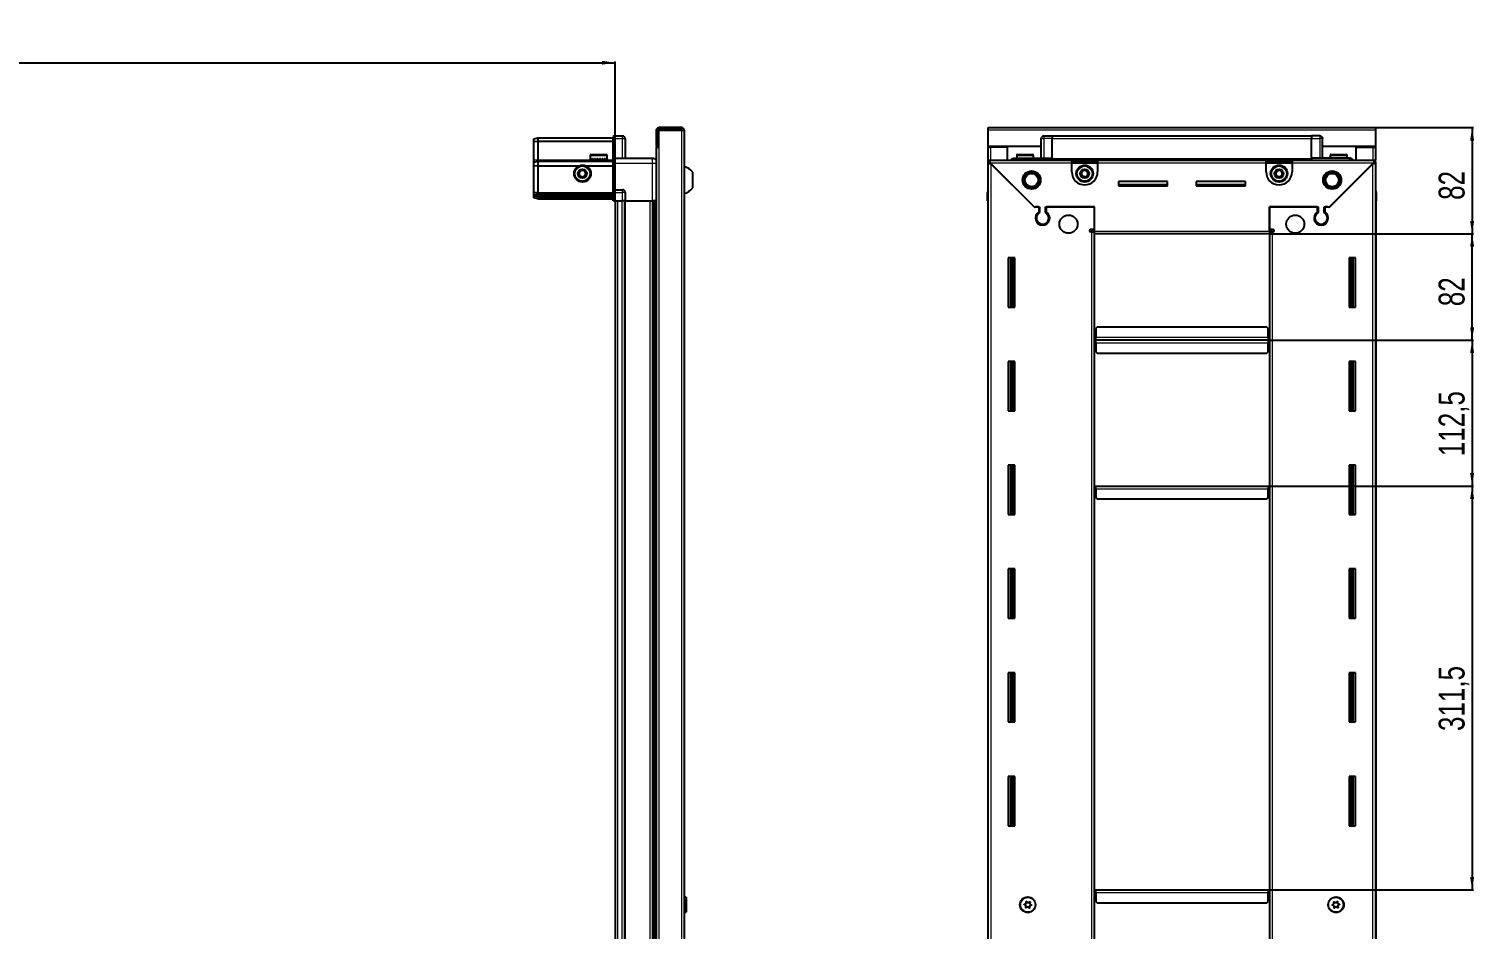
# Model space of a CAD drawing. Header units: millimetres. Extents: x 1770 to 4259, y -720 to 2069.
# Drawn here: x 3144 to 4259, y 1264 to 1958 of the extents above; entities that cross this region are included whole.
import ezdxf

# ---------------------------------------------------------------- set-up
doc = ezdxf.new("R2010")
doc.units = ezdxf.units.MM
doc.layers.add('FORMAT', color=7, linetype='Continuous')
doc.styles.add('SLDTEXTSTYLE0', font='TXT', dxfattribs={"width": 0.75})
doc.dimstyles.new('SLDDIMSTYLE0', dxfattribs={"dimtxt": 20, "dimasz": 10, "dimexe": 0, "dimexo": 0.0625, "dimgap": 5, "dimtad": 2, "dimdec": 1, "dimrnd": 1e-09, "dimzin": 12, "dimdsep": 46, "dimtxsty": 'SLDTEXTSTYLE0', "dimsah": 1, "dimcen": 0.09, "dimadec": 0, "dimazin": 3, "dimtfac": 1, "dimtofl": 0, "dimtmove": 0, "dimatfit": 3, "dimfxl": 0, "dimfrac": 2, "dimtolj": 1, "dimtzin": 12, "dimarcsym": 0})

# ---------------------------------------------------------------- blocks, each defined once
blk = doc.blocks.new('_D_5')
at = {"layer": 'FORMAT'}
for p, q in [((2495.9, 1825.6), (2495.9, 1933.1)), ((2495.9, 1932.1), (3595.9, 1932.1)), ((3595.9, 1825.6), (3595.9, 1933.1))]:
    blk.add_line(p, q, dxfattribs=at)
for points in [[(2495.9, 1932.1), (2505.9, 1930.6), (2505.9, 1933.6)], [(3595.9, 1932.1), (3585.9, 1933.6), (3585.9, 1930.6)]]:
    blk.add_solid(points, dxfattribs=at)
at = {"layer": 'FORMAT', "insert": (3016.4, 1957.9), "char_height": 20, "attachment_point": 1, "style": 'SLDTEXTSTYLE0'}
blk.add_mtext('1100', dxfattribs=at)
blk = doc.blocks.new('_D_6')
at = {"layer": 'FORMAT'}
for p, q in [((4182.9, 1882.1), (4258.4, 1882.1)), ((4257.4, 1882.1), (4257.4, 1800.1)), ((4100.9, 1800.1), (4258.4, 1800.1))]:
    blk.add_line(p, q, dxfattribs=at)
for points in [[(4257.4, 1882.1), (4255.9, 1872.1), (4259, 1872.1)], [(4257.4, 1800.1), (4259, 1810.1), (4255.9, 1810.1)]]:
    blk.add_solid(points, dxfattribs=at)
at = {"layer": 'FORMAT', "insert": (4231.6, 1826.3), "char_height": 20, "attachment_point": 1, "rotation": 90, "style": 'SLDTEXTSTYLE0'}
blk.add_mtext('82', dxfattribs=at)
blk = doc.blocks.new('_D_7')
at = {"layer": 'FORMAT'}
for p, q in [((4100.9, 1800.1), (4258.4, 1800.1)), ((4257.4, 1718.1), (4257.4, 1800.1)), ((4099.9, 1718.1), (4258.4, 1718.1))]:
    blk.add_line(p, q, dxfattribs=at)
for points in [[(4257.4, 1800.1), (4255.9, 1790.1), (4259, 1790.1)], [(4257.4, 1718.1), (4259, 1728.1), (4255.9, 1728.1)]]:
    blk.add_solid(points, dxfattribs=at)
at = {"layer": 'FORMAT', "insert": (4231.6, 1744.3), "char_height": 20, "attachment_point": 1, "rotation": 90, "style": 'SLDTEXTSTYLE0'}
blk.add_mtext('82', dxfattribs=at)
blk = doc.blocks.new('_D_8')
at = {"layer": 'FORMAT'}
for p, q in [((4099.9, 1718.1), (4258.4, 1718.1)), ((4257.4, 1718.1), (4257.4, 1605.6)), ((4099.9, 1605.6), (4258.4, 1605.6))]:
    blk.add_line(p, q, dxfattribs=at)
for points in [[(4257.4, 1718.1), (4255.9, 1708.1), (4259, 1708.1)], [(4257.4, 1605.6), (4259, 1615.6), (4255.9, 1615.6)]]:
    blk.add_solid(points, dxfattribs=at)
at = {"layer": 'FORMAT', "insert": (4231.6, 1628.6), "char_height": 20, "attachment_point": 1, "rotation": 90, "style": 'SLDTEXTSTYLE0'}
blk.add_mtext('112,5', dxfattribs=at)
blk = doc.blocks.new('_D_9')
at = {"layer": 'FORMAT'}
for p, q in [((4099.9, 1605.6), (4258.4, 1605.6)), ((4257.4, 1605.6), (4257.4, 1294.1)), ((4099.9, 1294.1), (4258.4, 1294.1))]:
    blk.add_line(p, q, dxfattribs=at)
for points in [[(4257.4, 1605.6), (4255.9, 1595.6), (4259, 1595.6)], [(4257.4, 1294.1), (4259, 1304.1), (4255.9, 1304.1)]]:
    blk.add_solid(points, dxfattribs=at)
at = {"layer": 'FORMAT', "insert": (4231.6, 1416.6), "char_height": 20, "attachment_point": 1, "rotation": 90, "style": 'SLDTEXTSTYLE0'}
blk.add_mtext('311,5', dxfattribs=at)

msp = doc.modelspace()

# ---------------------------------------------------------------- linework, layer by layer
at = {"color": 7, "linetype": 'Continuous', "lineweight": 25}
for p, q in [((3533.27, 1873.29), (3536.27, 1874.09)), ((3536.27, 1874.09), (3536.27, 1871.59)), ((3536.27, 1874.09), (3594.57, 1874.09)), ((3595.44, 1875.59), (3594.57, 1875.09)), ((3595.44, 1875.59), (3594.57, 1875.09)), ((3594.57, 1875.09), (3594.57, 1873.59)), ((3595.77, 1875.59), (3595.44, 1875.59)), ((3595.77, 1875.59), (3595.44, 1875.59)), ((3595.77, 1875.59), (3595.77, 1875.59)), ((3595.77, 1873.59), (3595.77, 1875.59)), ((3595.77, 1875.59), (3601.77, 1875.59)), ((3627.77, 1879.99), (3627.77, 1867.59)), ((3629.27, 1879.99), (3629.27, 1867.59)), ((3629.77, 1867.09), (3629.77, 1879.99)), ((3629.77, 1879.99), (3647.17, 1879.99)), ((3647.17, 1882.09), (3629.87, 1882.09)), ((3647.17, 1880.59), (3629.87, 1880.59)), ((3647.17, 1880.59), (3647.17, 1882.09)), ((3647.17, 1879.99), (3649.27, 1879.99)), ((3649.27, 1879.99), (3649.27, 685.19)), ((3883.92, 1879.99), (3883.92, 1882.09)), ((3883.92, 1882.09), (4182.92, 1882.09)), ((3883.92, 1867.59), (3883.92, 1879.99)), ((3925.59, 1875.09), (3925.59, 1875.09)), ((3926.92, 1875.59), (3933.42, 1875.59)), ((3926.92, 1875.59), (3933.42, 1875.59)), ((3933.42, 1875.59), (3933.42, 1875.59)), ((3933.42, 1875.59), (3933.42, 1875.59)), ((3933.42, 1875.59), (3933.42, 1873.59)), ((4133.42, 1875.44), (3933.42, 1875.44)), ((4133.42, 1875.59), (4133.42, 1875.59)), ((4139.92, 1875.59), (4133.42, 1875.59)), ((4139.92, 1875.59), (4133.42, 1875.59)), ((4133.42, 1875.59), (4133.42, 1873.59)), ((4182.92, 1882.09), (4182.92, 1879.99)), ((4182.92, 1879.99), (4182.92, 1867.59)), ((3533.27, 1871.44), (3533.27, 1873.29)), ((3533.27, 1871.44), (3536.27, 1871.59)), ((3533.27, 1857.09), (3533.27, 1871.44)), ((3536.27, 1871.59), (3536.27, 1857.09)), ((3536.27, 1871.59), (3594.57, 1871.59)), ((3594.57, 1858.79), (3594.57, 1873.59)), ((3595.77, 1873.59), (3595.77, 1858.79)), ((3603.77, 1873.59), (3603.77, 1858.59)), ((3627.67, 1867.09), (3627.67, 698.09)), ((3627.67, 1867.09), (3629.77, 1867.09)), ((3627.77, 1867.59), (3629.27, 1867.59)), ((3924.92, 1867.59), (3883.92, 1867.59)), ((3883.92, 1867.09), (3883.92, 1867.59)), ((3883.92, 1856.84), (3883.92, 1867.09)), ((3883.92, 1867.09), (3886.02, 1867.09)), ((3885.42, 1867.09), (3885.42, 1867.59)), ((3898.92, 1867.09), (3886.02, 1867.09)), ((3898.92, 1856.84), (3898.92, 1867.09)), ((3924.92, 1858.59), (3924.92, 1873.59)), ((3933.42, 1858.59), (3933.42, 1873.59)), ((4133.42, 1858.59), (4133.42, 1873.59)), ((4141.92, 1873.59), (4141.92, 1873.59)), ((4141.92, 1858.59), (4141.92, 1873.59)), ((4182.92, 1867.59), (4141.92, 1867.59)), ((4167.92, 1867.09), (4180.82, 1867.09)), ((4167.92, 1856.84), (4167.92, 1867.09)), ((4180.82, 1867.09), (4182.92, 1867.09)), ((4181.42, 1867.09), (4181.42, 1867.59)), ((4182.92, 1867.09), (4182.92, 1867.59)), ((4182.92, 1867.09), (4182.92, 1856.84)), ((3533.27, 1855.29), (3533.27, 1857.09)), ((3533.27, 1855.29), (3536.27, 1856.09)), ((3533.27, 1852.26), (3533.27, 1855.29)), ((3536.27, 1852.59), (3533.27, 1852.26)), ((3533.27, 1832.09), (3533.27, 1852.26)), ((3536.27, 1857.09), (3536.27, 1856.09)), ((3536.27, 1856.09), (3536.27, 1852.59)), ((3536.27, 1856.09), (3594.57, 1856.09)), ((3536.27, 1852.59), (3536.27, 1832.09)), ((3536.27, 1852.59), (3568.27, 1852.59)), ((3573.27, 1852.59), (3594.57, 1852.59)), ((3576.77, 1860.49), (3576.77, 1857.59)), ((3576.77, 1857.59), (3576.81, 1857.59)), ((3576.93, 1858.09), (3576.81, 1858.09)), ((3576.81, 1858.09), (3576.81, 1857.59)), ((3576.81, 1857.59), (3576.93, 1857.59)), ((3576.93, 1858.09), (3576.93, 1857.59)), ((3576.93, 1857.59), (3577.34, 1857.59)), ((3577.68, 1858.09), (3577.34, 1858.09)), ((3577.34, 1858.09), (3577.34, 1857.59)), ((3577.34, 1857.59), (3577.68, 1857.59)), ((3577.57, 1861.29), (3588.97, 1861.29)), ((3577.68, 1858.09), (3577.68, 1857.59)), ((3577.68, 1857.59), (3578.45, 1857.59)), ((3578.97, 1858.09), (3578.45, 1858.09)), ((3578.45, 1858.09), (3578.45, 1857.59)), ((3578.45, 1857.59), (3578.97, 1857.59)), ((3578.87, 1857.59), (3578.87, 1857.49)), ((3578.87, 1857.49), (3587.67, 1857.49)), ((3578.97, 1858.09), (3578.97, 1857.59)), ((3578.97, 1857.59), (3580.03, 1857.59)), ((3579.27, 1857.09), (3579.96, 1856.61)), ((3579.27, 1857.09), (3587.27, 1857.09)), ((3579.96, 1856.61), (3579.27, 1856.13)), ((3579.27, 1856.13), (3579.27, 1856.09)), ((3579.27, 1856.13), (3587.27, 1856.13)), ((3579.96, 1856.61), (3586.58, 1856.61)), ((3580.69, 1858.09), (3580.03, 1858.09)), ((3580.03, 1858.09), (3580.03, 1857.59)), ((3580.03, 1857.59), (3580.69, 1857.59)), ((3580.69, 1858.09), (3580.69, 1857.59)), ((3580.69, 1857.59), (3581.93, 1857.59)), ((3582.66, 1858.09), (3581.93, 1858.09)), ((3581.93, 1858.09), (3581.93, 1857.59)), ((3581.93, 1857.59), (3582.36, 1857.59)), ((3582.36, 1858.09), (3582.36, 1857.59)), ((3582.66, 1858.09), (3582.66, 1857.59)), ((3582.66, 1857.59), (3583.96, 1857.59)), ((3584.69, 1858.09), (3583.96, 1858.09)), ((3583.96, 1858.09), (3583.96, 1857.59)), ((3584.23, 1858.09), (3584.23, 1857.59)), ((3584.23, 1857.59), (3584.69, 1857.59)), ((3584.69, 1858.09), (3584.69, 1857.59)), ((3584.69, 1857.59), (3585.93, 1857.59)), ((3586.58, 1858.09), (3585.93, 1858.09)), ((3585.93, 1858.09), (3585.93, 1857.59)), ((3585.93, 1857.59), (3586.58, 1857.59)), ((3586.58, 1858.09), (3586.58, 1857.59)), ((3586.58, 1857.59), (3587.63, 1857.59)), ((3586.58, 1856.61), (3587.27, 1857.09)), ((3587.27, 1856.13), (3586.58, 1856.61)), ((3587.27, 1856.09), (3587.27, 1856.13)), ((3588.15, 1858.09), (3587.63, 1858.09)), ((3587.63, 1858.09), (3587.63, 1857.59)), ((3587.63, 1857.59), (3588.15, 1857.59)), ((3587.67, 1857.49), (3587.67, 1857.59)), ((3588.15, 1858.09), (3588.15, 1857.59)), ((3588.15, 1857.59), (3588.91, 1857.59)), ((3589.24, 1858.09), (3588.91, 1858.09)), ((3588.91, 1858.09), (3588.91, 1857.59)), ((3588.91, 1857.59), (3589.24, 1857.59)), ((3589.24, 1858.09), (3589.24, 1857.59)), ((3589.24, 1857.59), (3589.63, 1857.59)), ((3589.74, 1858.09), (3589.63, 1858.09)), ((3589.63, 1858.09), (3589.63, 1857.59)), ((3589.63, 1857.59), (3589.74, 1857.59)), ((3589.74, 1858.09), (3589.74, 1857.59)), ((3589.74, 1857.59), (3589.77, 1857.59)), ((3589.77, 1857.59), (3589.77, 1860.49)), ((3594.57, 1858.59), (3594.57, 1858.79)), ((3595.77, 1858.59), (3594.57, 1858.59)), ((3594.57, 1854.59), (3594.57, 1858.59)), ((3594.57, 1834.29), (3594.57, 1854.59)), ((3595.77, 1858.79), (3595.77, 1858.59)), ((3595.77, 1858.59), (3595.77, 1854.59)), ((3595.77, 1858.59), (3624.77, 1858.59)), ((3595.77, 1854.59), (3595.77, 1834.29)), ((3883.92, 1855.34), (3883.92, 1856.84)), ((3883.92, 1856.84), (3884.92, 1856.84)), ((3883.92, 1854.84), (3883.92, 1855.34)), ((3883.92, 1855.34), (3884.92, 1855.34)), ((3883.92, 710.34), (3883.92, 1854.84)), ((3885.42, 1854.84), (3883.92, 1854.84)), ((3884.92, 1856.84), (3948.42, 1856.84)), ((3884.92, 1855.34), (3884.92, 1856.84)), ((3885.52, 1854.74), (3919.42, 1820.84)), ((3920.12, 1820.14), (3886.02, 1854.24)), ((3904.42, 1858.59), (3933.42, 1858.59)), ((3905.92, 1860.49), (3905.92, 1858.59)), ((3906.72, 1861.29), (3918.12, 1861.29)), ((3918.92, 1858.59), (3918.92, 1860.49)), ((3933.34, 1856.84), (3933.42, 1858.56)), ((3933.42, 1858.59), (3933.42, 1858.09)), ((3933.42, 1857.44), (4133.42, 1857.44)), ((3948.42, 1854.74), (3948.42, 1856.84)), ((3948.42, 1856.84), (3968.42, 1856.84)), ((3948.42, 1855.34), (3968.42, 1855.34)), ((3948.42, 1847.84), (3948.42, 1854.74)), ((3968.42, 1856.84), (4098.42, 1856.84)), ((3968.42, 1856.84), (3968.42, 1854.74)), ((3968.42, 1854.74), (3968.42, 1847.84)), ((4098.42, 1854.74), (4098.42, 1856.84)), ((4098.42, 1856.84), (4118.42, 1856.84)), ((4098.42, 1855.34), (4118.42, 1855.34)), ((4098.42, 1847.84), (4098.42, 1854.74)), ((4118.42, 1856.84), (4181.92, 1856.84)), ((4118.42, 1856.84), (4118.42, 1854.74)), ((4118.42, 1854.74), (4118.42, 1847.84)), ((4133.42, 1858.59), (4133.42, 1858.09)), ((4162.42, 1858.59), (4133.42, 1858.59)), ((4133.42, 1858.56), (4133.49, 1856.84)), ((4180.82, 1854.24), (4146.72, 1820.14)), ((4147.42, 1820.84), (4181.32, 1854.74)), ((4147.92, 1860.49), (4147.92, 1858.59)), ((4148.72, 1861.29), (4160.12, 1861.29)), ((4160.92, 1858.59), (4160.92, 1860.49)), ((4181.42, 1854.84), (4182.92, 1854.84)), ((4181.92, 1855.34), (4181.92, 1856.84)), ((4181.92, 1856.84), (4182.92, 1856.84)), ((4181.92, 1855.34), (4182.92, 1855.34)), ((4182.92, 1855.34), (4182.92, 1856.84)), ((4182.92, 1855.34), (4182.92, 1854.84)), ((4182.92, 1854.84), (4182.92, 710.34)), ((3655.87, 1835.59), (3655.87, 1847.59)), ((4022.42, 1840.59), (3984.42, 1840.59)), ((3984.42, 1840.59), (3984.42, 1837.09)), ((4022.42, 1837.09), (4022.42, 1840.59)), ((4082.42, 1840.59), (4044.42, 1840.59)), ((4044.42, 1840.59), (4044.42, 1837.09)), ((4082.42, 1837.09), (4082.42, 1840.59)), ((3533.27, 1830.29), (3533.27, 1832.09)), ((3536.27, 1831.09), (3533.27, 1830.29)), ((3533.27, 1829.55), (3533.27, 1830.29)), ((3536.27, 1830.09), (3533.27, 1829.55)), ((3533.27, 1829.05), (3533.27, 1829.55)), ((3536.27, 1832.09), (3536.27, 1831.09)), ((3536.27, 1831.09), (3536.27, 1830.09)), ((3536.27, 1831.09), (3594.57, 1831.09)), ((3536.27, 1830.09), (3594.57, 1830.09)), ((3536.27, 1830.09), (3536.27, 1828.59)), ((3594.57, 1834.09), (3594.57, 1834.29)), ((3595.77, 1834.09), (3594.57, 1834.09)), ((3594.57, 1834.09), (3594.57, 1833.42)), ((3594.57, 1825.59), (3594.57, 1833.42)), ((3595.44, 1832.09), (3595.44, 1825.59)), ((3595.77, 1834.29), (3595.77, 1834.09)), ((3595.77, 1832.09), (3595.77, 1834.09)), ((3595.77, 1834.09), (3601.77, 1834.09)), ((3595.77, 1832.09), (3595.77, 1834.09)), ((3595.77, 1832.09), (3595.77, 1825.59)), ((3603.77, 1832.09), (3603.77, 1825.59)), ((3883.42, 1832.09), (3883.42, 1825.59)), ((3883.42, 1825.59), (3883.42, 1832.09)), ((4022.42, 1837.84), (3984.42, 1837.84)), ((3984.42, 1837.09), (4022.42, 1837.09)), ((4082.42, 1837.84), (4044.42, 1837.84)), ((4044.42, 1837.09), (4082.42, 1837.09)), ((4182.92, 1833.42), (4182.92, 1833.42)), ((4183.42, 1832.09), (4183.42, 1825.59)), ((4183.42, 1825.59), (4183.42, 1832.09)), ((3536.27, 1828.59), (3533.27, 1829.05)), ((3533.27, 1827.9), (3533.27, 1829.05)), ((3536.27, 1827.09), (3533.27, 1827.9)), ((3536.27, 1828.59), (3536.27, 1827.09)), ((3536.27, 1828.59), (3594.57, 1828.59)), ((3536.27, 1827.09), (3594.57, 1827.09)), ((3595.44, 1825.59), (3594.57, 1825.59)), ((3595.77, 1825.59), (3595.44, 1825.59)), ((3595.77, 1825.59), (3601.77, 1825.59)), ((3595.92, 1825.59), (3595.92, 739.59)), ((3603.77, 1825.59), (3601.77, 1825.59)), ((3603.12, 1825.59), (3603.12, 739.59)), ((3603.77, 1825.59), (3624.77, 1825.59)), ((3625.79, 739.59), (3625.79, 1825.59)), ((3625.83, 739.59), (3625.83, 1825.59)), ((3627.62, 1825.59), (3627.62, 739.59)), ((3883.42, 1825.59), (3883.42, 1825.59)), ((3883.92, 1825.59), (3883.42, 1825.59)), ((3883.57, 1825.59), (3883.57, 739.59)), ((3919.42, 1820.84), (3923.62, 1820.84)), ((3920.82, 1820.84), (3920.12, 1820.14)), ((3922.92, 1820.84), (3920.82, 1820.84)), ((3922.92, 1820.84), (3922.92, 1816.95)), ((3923.62, 1820.84), (3923.62, 1816.56)), ((3928.22, 1820.84), (3965.92, 1820.84)), ((3928.22, 1816.56), (3928.22, 1820.84)), ((3928.92, 1816.95), (3928.92, 1820.84)), ((3965.92, 1820.84), (3928.92, 1820.84)), ((3965.92, 1803.59), (3965.92, 1820.84)), ((3965.92, 1802.19), (3965.92, 1820.84)), ((4100.92, 1820.84), (4100.92, 1803.59)), ((4137.92, 1820.84), (4100.92, 1820.84)), ((4100.92, 1820.84), (4138.62, 1820.84)), ((4100.92, 1802.19), (4100.92, 1820.84)), ((4137.92, 1820.84), (4137.92, 1816.95)), ((4138.62, 1820.84), (4138.62, 1816.56)), ((4143.22, 1820.84), (4147.42, 1820.84)), ((4143.22, 1816.56), (4143.22, 1820.84)), ((4146.02, 1820.84), (4143.92, 1820.84)), ((4143.92, 1816.95), (4143.92, 1820.84)), ((4146.72, 1820.14), (4146.02, 1820.84)), ((4182.92, 1825.59), (4183.42, 1825.59)), ((4183.27, 739.59), (4183.27, 1825.59)), ((4183.42, 1825.59), (4183.42, 1825.59)), ((4183.42, 1825.59), (4183.42, 1825.59)), ((3923.92, 1807.98), (3923.92, 1807.22)), ((4142.92, 1807.98), (4142.92, 1807.22)), ((3963.07, 1803.59), (3965.92, 1803.59)), ((3963.82, 1801.59), (3963.07, 1801.59)), ((3963.82, 1801.59), (3965.92, 1801.59)), ((3965.92, 1802.59), (3963.92, 1802.59)), ((3963.92, 1802.59), (3963.92, 1801.59)), ((3965.92, 1800.09), (3965.92, 1802.19)), ((3965.92, 765.09), (3965.92, 1800.09)), ((4100.92, 1800.09), (3965.92, 1800.09)), ((4100.92, 1803.59), (4103.77, 1803.59)), ((4102.92, 1802.59), (4100.92, 1802.59)), ((4100.92, 1802.19), (4100.92, 1800.09)), ((4100.92, 1801.59), (4103.02, 1801.59)), ((4100.92, 1800.09), (4100.92, 765.09)), ((4102.92, 1801.59), (4102.92, 1802.59)), ((4103.77, 1801.59), (4103.02, 1801.59)), ((3904.42, 1781.59), (3899.42, 1781.59)), ((3899.42, 1781.59), (3899.42, 1743.59)), ((3901.57, 1743.59), (3901.57, 1781.59)), ((3903.36, 1743.59), (3903.36, 1781.59)), ((3903.39, 1743.59), (3903.39, 1781.59)), ((3904.42, 1743.59), (3904.42, 1781.59)), ((4162.42, 1781.59), (4162.42, 1743.59)), ((4167.42, 1781.59), (4162.42, 1781.59)), ((4163.44, 1781.59), (4163.44, 1743.59)), ((4163.47, 1781.59), (4163.47, 1743.59)), ((4165.27, 1781.59), (4165.27, 1743.59)), ((4167.42, 1743.59), (4167.42, 1781.59)), ((3899.42, 1743.59), (3904.42, 1743.59)), ((4162.42, 1743.59), (4167.42, 1743.59)), ((3966.67, 1718.09), (3965.92, 1718.09)), ((3966.92, 1720.94), (3966.67, 1720.94)), ((3966.67, 1720.94), (3966.67, 1718.09)), ((3966.67, 1718.09), (3966.67, 1715.24)), ((3967.92, 1728.09), (3966.92, 1727.09)), ((3966.92, 1727.09), (3966.92, 1720.19)), ((3966.92, 1718.09), (3966.92, 1720.19)), ((3966.92, 1715.99), (3966.92, 1718.09)), ((4099.92, 1718.09), (3966.92, 1718.09)), ((4098.92, 1728.09), (3967.92, 1728.09)), ((4099.92, 1727.09), (4098.92, 1728.09)), ((4099.92, 1720.19), (4099.92, 1727.09)), ((4100.17, 1720.94), (4099.92, 1720.94)), ((4099.92, 1720.19), (4099.92, 1718.09)), ((4099.92, 1718.09), (4099.92, 1715.99)), ((4100.17, 1718.09), (4100.17, 1720.94)), ((4100.17, 1715.24), (4100.17, 1718.09)), ((4100.92, 1718.09), (4100.17, 1718.09)), ((3966.67, 1715.24), (3966.92, 1715.24)), ((3966.92, 1715.99), (3966.92, 1709.09)), ((3966.92, 1709.09), (3967.92, 1708.09)), ((3967.92, 1708.09), (4098.92, 1708.09)), ((4098.92, 1708.09), (4099.92, 1709.09)), ((4099.92, 1709.09), (4099.92, 1715.99)), ((4099.92, 1715.24), (4100.17, 1715.24)), ((3904.42, 1701.59), (3899.42, 1701.59)), ((3899.42, 1701.59), (3899.42, 1663.59)), ((3901.57, 1663.59), (3901.57, 1701.59)), ((3903.36, 1663.59), (3903.36, 1701.59)), ((3903.39, 1663.59), (3903.39, 1701.59)), ((3904.42, 1663.59), (3904.42, 1701.59)), ((4162.42, 1701.59), (4162.42, 1663.59)), ((4167.42, 1701.59), (4162.42, 1701.59)), ((4163.44, 1701.59), (4163.44, 1663.59)), ((4163.47, 1701.59), (4163.47, 1663.59)), ((4165.27, 1701.59), (4165.27, 1663.59)), ((4167.42, 1663.59), (4167.42, 1701.59)), ((3899.42, 1663.59), (3904.42, 1663.59)), ((4162.42, 1663.59), (4167.42, 1663.59)), ((3904.42, 1621.59), (3899.42, 1621.59)), ((3899.42, 1621.59), (3899.42, 1583.59)), ((3901.57, 1583.59), (3901.57, 1621.59)), ((3903.36, 1583.59), (3903.36, 1621.59)), ((3903.39, 1583.59), (3903.39, 1621.59)), ((3904.42, 1583.59), (3904.42, 1621.59)), ((4162.42, 1621.59), (4162.42, 1583.59)), ((4167.42, 1621.59), (4162.42, 1621.59)), ((4163.44, 1621.59), (4163.44, 1583.59)), ((4163.47, 1621.59), (4163.47, 1583.59)), ((4165.27, 1621.59), (4165.27, 1583.59)), ((4167.42, 1583.59), (4167.42, 1621.59)), ((3965.92, 1605.59), (3966.67, 1605.59)), ((3966.67, 1605.59), (3966.67, 1602.74)), ((3966.67, 1602.74), (3966.92, 1602.74)), ((3966.92, 1603.49), (3966.92, 1605.59)), ((3966.92, 1605.59), (4099.92, 1605.59)), ((3966.92, 1603.49), (3966.92, 1596.59)), ((3966.92, 1596.59), (3967.92, 1595.59)), ((3967.92, 1595.59), (4098.92, 1595.59)), ((4098.92, 1595.59), (4099.92, 1596.59)), ((4099.92, 1605.59), (4099.92, 1603.49)), ((4099.92, 1596.59), (4099.92, 1603.49)), ((4099.92, 1602.74), (4100.17, 1602.74)), ((4100.17, 1602.74), (4100.17, 1605.59)), ((4100.17, 1605.59), (4100.92, 1605.59)), ((3899.42, 1583.59), (3904.42, 1583.59)), ((4162.42, 1583.59), (4167.42, 1583.59)), ((3904.42, 1541.59), (3899.42, 1541.59)), ((3899.42, 1541.59), (3899.42, 1503.59)), ((3901.57, 1503.59), (3901.57, 1541.59)), ((3903.36, 1503.59), (3903.36, 1541.59)), ((3903.39, 1503.59), (3903.39, 1541.59)), ((3904.42, 1503.59), (3904.42, 1541.59)), ((4162.42, 1541.59), (4162.42, 1503.59)), ((4167.42, 1541.59), (4162.42, 1541.59)), ((4163.44, 1541.59), (4163.44, 1503.59)), ((4163.47, 1541.59), (4163.47, 1503.59)), ((4165.27, 1541.59), (4165.27, 1503.59)), ((4167.42, 1503.59), (4167.42, 1541.59)), ((3899.42, 1503.59), (3904.42, 1503.59)), ((4162.42, 1503.59), (4167.42, 1503.59)), ((3904.42, 1461.59), (3899.42, 1461.59)), ((3899.42, 1461.59), (3899.42, 1423.59)), ((3901.57, 1423.59), (3901.57, 1461.59)), ((3903.36, 1423.59), (3903.36, 1461.59)), ((3903.39, 1423.59), (3903.39, 1461.59)), ((3904.42, 1423.59), (3904.42, 1461.59)), ((4162.42, 1461.59), (4162.42, 1423.59)), ((4167.42, 1461.59), (4162.42, 1461.59)), ((4163.44, 1461.59), (4163.44, 1423.59)), ((4163.47, 1461.59), (4163.47, 1423.59)), ((4165.27, 1461.59), (4165.27, 1423.59)), ((4167.42, 1423.59), (4167.42, 1461.59)), ((3899.42, 1423.59), (3904.42, 1423.59)), ((4162.42, 1423.59), (4167.42, 1423.59)), ((3904.42, 1381.59), (3899.42, 1381.59)), ((3899.42, 1381.59), (3899.42, 1343.59)), ((3901.57, 1343.59), (3901.57, 1381.59)), ((3903.36, 1343.59), (3903.36, 1381.59)), ((3903.39, 1343.59), (3903.39, 1381.59)), ((3904.42, 1343.59), (3904.42, 1381.59)), ((4162.42, 1381.59), (4162.42, 1343.59)), ((4167.42, 1381.59), (4162.42, 1381.59)), ((4163.44, 1381.59), (4163.44, 1343.59)), ((4163.47, 1381.59), (4163.47, 1343.59)), ((4165.27, 1381.59), (4165.27, 1343.59)), ((4167.42, 1343.59), (4167.42, 1381.59)), ((3899.42, 1343.59), (3904.42, 1343.59)), ((4162.42, 1343.59), (4167.42, 1343.59)), ((3965.92, 1294.09), (3966.67, 1294.09)), ((3966.67, 1294.09), (3966.67, 1291.24)), ((3966.92, 1291.99), (3966.92, 1294.09)), ((3966.92, 1294.09), (4099.92, 1294.09)), ((4099.92, 1294.09), (4099.92, 1291.99)), ((4100.17, 1291.24), (4100.17, 1294.09)), ((4100.17, 1294.09), (4100.92, 1294.09)), ((3650.25, 1288.38), (3649.27, 1287.39)), ((3650.77, 1288.38), (3650.25, 1288.38)), ((3650.25, 1288.38), (3650.25, 1276.81)), ((3650.77, 1288.38), (3650.77, 1276.81)), ((3966.67, 1291.24), (3966.92, 1291.24)), ((3966.92, 1291.99), (3966.92, 1285.09)), ((3966.92, 1285.09), (3967.92, 1284.09)), ((3967.92, 1284.09), (4098.92, 1284.09)), ((4098.92, 1284.09), (4099.92, 1285.09)), ((4099.92, 1285.09), (4099.92, 1291.99)), ((4099.92, 1291.24), (4100.17, 1291.24)), ((3649.27, 1277.79), (3650.25, 1276.81)), ((3650.25, 1276.81), (3650.77, 1276.81))]:
    msp.add_line(p, q, dxfattribs=at)
at = {"color": 8, "linetype": 'Continuous', "lineweight": 18}
for p, q in [((3601.77, 1873.59), (3601.77, 1875.59)), ((3629.27, 1879.99), (3627.77, 1879.99)), ((3629.87, 1880.59), (3629.87, 1882.09)), ((3647.17, 1879.99), (3647.17, 685.19)), ((4182.92, 1879.99), (3883.92, 1879.99)), ((3926.92, 1875.59), (3926.92, 1873.59)), ((4139.92, 1875.59), (4139.92, 1873.59)), ((3595.77, 1873.59), (3594.57, 1873.59)), ((3595.77, 1873.59), (3601.77, 1873.59)), ((3601.77, 1858.59), (3601.77, 1873.59)), ((3601.77, 1873.59), (3603.77, 1873.59)), ((3629.77, 1867.09), (3629.77, 698.09)), ((3886.02, 1867.09), (3886.02, 1867.59)), ((3886.02, 1856.84), (3886.02, 1867.09)), ((3924.92, 1873.59), (3926.92, 1873.59)), ((3926.92, 1873.59), (3926.92, 1858.59)), ((3933.42, 1873.59), (3926.92, 1873.59)), ((4133.42, 1873.44), (3933.42, 1873.44)), ((4133.42, 1873.59), (4139.92, 1873.59)), ((4141.92, 1873.59), (4139.92, 1873.59)), ((4139.92, 1873.59), (4139.92, 1858.59)), ((4180.82, 1867.59), (4180.82, 1867.09)), ((4180.82, 1867.09), (4180.82, 1856.84)), ((3533.27, 1857.09), (3536.27, 1857.09)), ((3536.27, 1857.09), (3579.27, 1857.09)), ((3576.77, 1860.49), (3589.77, 1860.49)), ((3587.27, 1857.09), (3594.57, 1857.09)), ((3594.57, 1858.79), (3595.77, 1858.79)), ((3595.77, 1854.59), (3594.57, 1854.59)), ((3595.77, 1854.59), (3624.77, 1854.59)), ((3624.77, 1825.59), (3624.77, 1854.59)), ((3948.42, 1854.74), (3885.52, 1854.74)), ((3886.02, 1854.24), (3886.02, 710.94)), ((3905.92, 1860.49), (3918.92, 1860.49)), ((4133.42, 1858.09), (3933.42, 1858.09)), ((4133.42, 1856.86), (3933.42, 1856.86)), ((3948.42, 1854.74), (3968.42, 1854.74)), ((4098.42, 1854.74), (3968.42, 1854.74)), ((4098.42, 1854.74), (4118.42, 1854.74)), ((4181.32, 1854.74), (4118.42, 1854.74)), ((4147.92, 1860.49), (4160.92, 1860.49)), ((4180.82, 710.94), (4180.82, 1854.24)), ((3536.27, 1832.09), (3533.27, 1832.09)), ((3536.27, 1832.09), (3594.57, 1832.09)), ((3594.57, 1834.29), (3595.77, 1834.29)), ((3595.77, 1832.09), (3595.44, 1832.09)), ((3595.77, 1832.09), (3601.77, 1832.09)), ((3601.77, 1832.09), (3601.77, 1834.09)), ((3603.77, 1832.09), (3601.77, 1832.09)), ((3601.77, 1825.59), (3601.77, 1832.09)), ((3883.92, 1832.09), (3883.42, 1832.09)), ((4182.92, 1832.09), (4183.42, 1832.09)), ((3597.92, 1825.59), (3597.92, 739.59)), ((3601.12, 1825.59), (3601.12, 739.59)), ((3603.77, 1825.59), (3603.77, 739.59)), ((3623.17, 739.59), (3623.17, 1825.59)), ((3624.59, 1825.59), (3624.59, 739.59)), ((3627.03, 739.59), (3627.03, 1825.59)), ((3963.82, 763.59), (3963.82, 1801.59)), ((3965.92, 1802.19), (4100.92, 1802.19)), ((4103.02, 1801.59), (4103.02, 763.59)), ((3900.92, 1781.59), (3900.92, 1743.59)), ((3902.15, 1781.59), (3902.15, 1743.59)), ((4164.68, 1743.59), (4164.68, 1781.59)), ((4165.92, 1743.59), (4165.92, 1781.59)), ((4099.92, 1720.19), (3966.92, 1720.19)), ((3966.92, 1715.99), (4099.92, 1715.99)), ((3900.92, 1701.59), (3900.92, 1663.59)), ((3902.15, 1701.59), (3902.15, 1663.59)), ((4164.68, 1663.59), (4164.68, 1701.59)), ((4165.92, 1663.59), (4165.92, 1701.59)), ((3900.92, 1621.59), (3900.92, 1583.59)), ((3902.15, 1621.59), (3902.15, 1583.59)), ((4164.68, 1583.59), (4164.68, 1621.59)), ((4165.92, 1583.59), (4165.92, 1621.59)), ((3966.92, 1603.49), (4099.92, 1603.49)), ((3900.92, 1541.59), (3900.92, 1503.59)), ((3902.15, 1541.59), (3902.15, 1503.59)), ((4164.68, 1503.59), (4164.68, 1541.59)), ((4165.92, 1503.59), (4165.92, 1541.59)), ((3900.92, 1461.59), (3900.92, 1423.59)), ((3902.15, 1461.59), (3902.15, 1423.59)), ((4164.68, 1423.59), (4164.68, 1461.59)), ((4165.92, 1423.59), (4165.92, 1461.59)), ((3900.92, 1381.59), (3900.92, 1343.59)), ((3902.15, 1381.59), (3902.15, 1343.59)), ((4164.68, 1343.59), (4164.68, 1381.59)), ((4165.92, 1343.59), (4165.92, 1381.59)), ((3966.92, 1291.99), (4099.92, 1291.99))]:
    msp.add_line(p, q, dxfattribs=at)
at = {"color": 7, "linetype": 'Continuous', "lineweight": 25, "flags": 128}
msp.add_lwpolyline([(4141.77, 1874.35), (4141.88, 1873.98), (4141.92, 1873.59)], dxfattribs=at)
at = {"color": 7, "linetype": 'Continuous', "lineweight": 25}
for centre, radius in [((3570.77, 1846.59), 6.5), ((3958.42, 1846.59), 6.5), ((4108.42, 1846.59), 6.5), ((3570.77, 1846.59), 3.46), ((3917.42, 1841.59), 7), ((3917.42, 1841.59), 6.03), ((3917.42, 1841.59), 5.1), ((3958.42, 1846.59), 3.46), ((4108.42, 1846.59), 3.46), ((4149.42, 1841.59), 7), ((4149.42, 1841.59), 6.03), ((4149.42, 1841.59), 5.1), ((3945.92, 1807.59), 7), ((4120.92, 1807.59), 7), ((3914.42, 1282.59), 6), ((3914.57, 1282.59), 5.79), ((3914.57, 1282.59), 1.85), ((4152.42, 1282.59), 6), ((4152.27, 1282.59), 5.79), ((4152.27, 1282.59), 1.85)]:
    msp.add_circle(centre, radius, dxfattribs=at)
at = {"color": 8, "linetype": 'Continuous', "lineweight": 18}
for centre in [(3570.77, 1846.59), (3958.42, 1846.59), (4108.42, 1846.59)]:
    msp.add_circle(centre, 5.7, dxfattribs=at)
at = {"color": 7, "linetype": 'Continuous', "lineweight": 25}
for centre, radius, start, end in [((3601.77, 1873.59), 2, 360, 90), ((3629.87, 1879.99), 2.1, 90, 180), ((3629.87, 1879.99), 0.6, 90, 180), ((3647.17, 1879.99), 2.1, 0, 90), ((3647.17, 1879.99), 0.6, 0, 90), ((3926.92, 1873.59), 2, 90, 180), ((4139.92, 1873.59), 2, 0, 90), ((3577.57, 1860.49), 0.8, 90, 180), ((3578.87, 1857.09), 0.4, 0, 90), ((3587.67, 1857.09), 0.4, 90, 180), ((3588.97, 1860.49), 0.8, 0, 90), ((3646.25, 1840.57), 11.91, 36.1266, 75.29965), ((3906.72, 1860.49), 0.8, 90, 180), ((3918.12, 1860.49), 0.8, 0, 90), ((3924.72, 1858.79), 0.2, 270, 0), ((4142.12, 1858.79), 0.2, 180, 270), ((4148.72, 1860.49), 0.8, 90, 180), ((4160.12, 1860.49), 0.8, 0, 90), ((3570.77, 1846.59), 2.5, 120.74103, 180.74103), ((3570.77, 1846.59), 2.5, 180.74103, 240.74103), ((3570.77, 1846.59), 2.5, 60.74103, 120.74103), ((3570.77, 1846.59), 2.5, 240.74103, 300.74103), ((3570.77, 1846.59), 2.5, 0.74103, 60.74103), ((3570.77, 1846.59), 2.5, 300.74103, 0.74103), ((3958.42, 1847.84), 10, 180, 270), ((3958.42, 1846.59), 2.5, 134.01559, 194.01559), ((3958.42, 1846.59), 2.5, 194.01559, 254.01559), ((3958.42, 1846.59), 2.5, 74.01559, 134.01559), ((3958.42, 1846.59), 2.5, 254.01559, 314.01559), ((3958.42, 1847.84), 10, 270, 0), ((3958.42, 1846.59), 2.5, 14.01559, 74.01559), ((3958.42, 1846.59), 2.5, 314.01559, 14.01559), ((4108.42, 1847.84), 10, 180, 270), ((4108.42, 1846.59), 2.5, 160.11158, 220.11158), ((4108.42, 1846.59), 2.5, 100.11158, 160.11158), ((4108.42, 1846.59), 2.5, 220.11158, 280.11158), ((4108.42, 1846.59), 2.5, 40.11158, 100.11158), ((4108.42, 1847.84), 10, 270, 0), ((4108.42, 1846.59), 2.5, 280.11158, 340.11158), ((4108.42, 1846.59), 2.5, 340.11158, 40.11158), ((3601.77, 1832.09), 2, 0, 90), ((3646.25, 1842.62), 11.91, 284.70035, 323.8734), ((3885.42, 1832.09), 2, 138.57492, 180), ((3885.42, 1832.09), 2, 138.59038, 180), ((4181.42, 1832.09), 2, 0, 41.39416), ((3925.92, 1812.34), 5.5, 123.05573, 56.94427), ((3925.92, 1812.34), 4.8, 118.63099, 61.36901), ((4140.92, 1812.34), 5.5, 123.05573, 56.94427), ((4140.92, 1812.34), 4.8, 118.63099, 61.36901), ((3963.07, 1802.59), 1, 90, 270), ((4103.77, 1802.59), 1, 270, 90)]:
    msp.add_arc(centre, radius, start, end, dxfattribs=at)
msp.add_ellipse((3591.97, 1832.09), major_axis=(3.46, 0), ratio=0.5773503, start_param=0, end_param=0.7227342, dxfattribs=at)
for points, knots in [([(3624.77, 1858.59), (3625.21, 1858.55), (3625.89, 1858.48), (3626.7, 1858.04), (3627.26, 1857.6), (3627.53, 1857.23), (3627.67, 1857.05)], [0, 0, 0, 0, 0.38429816, 0.59117259, 0.8024372, 1, 1, 1, 1]), ([(3883.92, 1854.84), (3883.94, 1854.8), (3884, 1854.71), (3884.39, 1854.57), (3884.95, 1854.44), (3885.53, 1854.33), (3885.89, 1854.27), (3886.02, 1854.24)], [0, 0, 0, 0, 0.2302553, 0.4485219, 0.6667858, 0.8850496, 1, 1, 1, 1]), ([(3885.52, 1854.74), (3885.47, 1855), (3885.38, 1855.49), (3885.25, 1856.13), (3885.12, 1856.6), (3885.01, 1856.82), (3884.94, 1856.84), (3884.92, 1856.84)], [0, 0, 0, 0, 0.2302553, 0.4485219, 0.6667858, 0.8850496, 1, 1, 1, 1]), ([(3901.2, 1856.84), (3901.32, 1857.04), (3901.71, 1857.69), (3902.86, 1858.4), (3903.9, 1858.53), (3904.42, 1858.59)], [0, 0, 0, 0, 0.1822499, 0.5911249, 1, 1, 1, 1]), ([(3933.42, 1858.59), (3933.42, 1858.56), (3933.42, 1858.48), (3933.42, 1857.86), (3933.42, 1857.3), (3933.42, 1856.93), (3933.42, 1856.92)], [0, 0, 0, 0, 0.3302662, 0.66053239, 0.99079859, 1, 1, 1, 1]), ([(4133.42, 1858.59), (4133.42, 1858.56), (4133.42, 1858.48), (4133.42, 1857.86), (4133.42, 1857.3), (4133.42, 1856.93), (4133.42, 1856.92)], [0, 0, 0, 0, 0.3302662, 0.6605324, 0.9907986, 1, 1, 1, 1]), ([(4165.63, 1856.84), (4165.51, 1857.04), (4165.12, 1857.69), (4163.97, 1858.4), (4162.93, 1858.53), (4162.42, 1858.59)], [0, 0, 0, 0, 0.1822499, 0.5911249, 1, 1, 1, 1]), ([(4180.82, 1854.24), (4181.07, 1854.29), (4181.56, 1854.38), (4182.2, 1854.51), (4182.67, 1854.64), (4182.89, 1854.75), (4182.91, 1854.82), (4182.92, 1854.84)], [0, 0, 0, 0, 0.2302553, 0.4485219, 0.6667858, 0.8850496, 1, 1, 1, 1]), ([(4181.92, 1856.84), (4181.87, 1856.82), (4181.78, 1856.76), (4181.65, 1856.37), (4181.52, 1855.81), (4181.41, 1855.23), (4181.34, 1854.87), (4181.32, 1854.74)], [0, 0, 0, 0, 0.2302553, 0.4485219, 0.6667858, 0.8850496, 1, 1, 1, 1]), ([(3568.25, 1848), (3568.69, 1848.27), (3569.52, 1848.76), (3570.35, 1849.25), (3570.73, 1849.48)], [0, 0, 0, 0, 0.5346859, 1, 1, 1, 1]), ([(3568.29, 1845.12), (3568.29, 1845.24), (3568.28, 1845.84), (3568.27, 1846.84), (3568.26, 1847.66), (3568.25, 1848)], [0, 0, 0, 0, 0.1331247, 0.6370994, 1, 1, 1, 1]), ([(3570.81, 1843.71), (3570.36, 1843.96), (3569.52, 1844.43), (3568.68, 1844.9), (3568.29, 1845.12)], [0, 0, 0, 0, 0.5346859, 1, 1, 1, 1]), ([(3570.73, 1849.48), (3571.18, 1849.23), (3572.02, 1848.76), (3572.86, 1848.29), (3573.25, 1848.07)], [0, 0, 0, 0, 0.5346859, 1, 1, 1, 1]), ([(3573.29, 1845.18), (3572.84, 1844.92), (3572.02, 1844.43), (3571.19, 1843.94), (3570.81, 1843.71)], [0, 0, 0, 0, 0.5346859, 1, 1, 1, 1]), ([(3573.25, 1848.07), (3573.26, 1847.72), (3573.27, 1846.9), (3573.28, 1845.91), (3573.29, 1845.31), (3573.29, 1845.18)], [0, 0, 0, 0, 0.3629006, 0.8668753, 1, 1, 1, 1]), ([(3955.64, 1847.39), (3956.01, 1847.75), (3956.71, 1848.42), (3957.4, 1849.08), (3957.72, 1849.39)], [0, 0, 0, 0, 0.5346859, 1, 1, 1, 1]), ([(3956.34, 1844.59), (3956.26, 1844.92), (3956.06, 1845.72), (3955.82, 1846.69), (3955.67, 1847.27), (3955.64, 1847.39)], [0, 0, 0, 0, 0.3629006, 0.8668753, 1, 1, 1, 1]), ([(3959.12, 1843.79), (3958.62, 1843.93), (3957.69, 1844.2), (3956.77, 1844.46), (3956.34, 1844.59)], [0, 0, 0, 0, 0.5346859, 1, 1, 1, 1]), ([(3957.72, 1849.39), (3958.21, 1849.25), (3959.14, 1848.99), (3960.06, 1848.72), (3960.49, 1848.6)], [0, 0, 0, 0, 0.5346859, 1, 1, 1, 1]), ([(3961.19, 1845.8), (3960.82, 1845.44), (3960.13, 1844.77), (3959.44, 1844.1), (3959.12, 1843.79)], [0, 0, 0, 0, 0.53468586, 1, 1, 1, 1]), ([(3960.49, 1848.6), (3960.52, 1848.48), (3960.67, 1847.9), (3960.91, 1846.93), (3961.11, 1846.13), (3961.19, 1845.8)], [0, 0, 0, 0, 0.13312467, 0.63709944, 1, 1, 1, 1]), ([(4105.57, 1846.09), (4105.62, 1846.2), (4105.82, 1846.77), (4106.16, 1847.7), (4106.44, 1848.48), (4106.56, 1848.8)], [0, 0, 0, 0, 0.1331247, 0.6370994, 1, 1, 1, 1]), ([(4107.43, 1843.88), (4107.1, 1844.27), (4106.48, 1845.01), (4105.86, 1845.75), (4105.57, 1846.09)], [0, 0, 0, 0, 0.5346859, 1, 1, 1, 1]), ([(4106.56, 1848.8), (4107.06, 1848.89), (4108.01, 1849.06), (4108.96, 1849.23), (4109.4, 1849.31)], [0, 0, 0, 0, 0.53468586, 1, 1, 1, 1]), ([(4110.28, 1844.39), (4109.77, 1844.3), (4108.82, 1844.13), (4107.87, 1843.96), (4107.43, 1843.88)], [0, 0, 0, 0, 0.5346859, 1, 1, 1, 1]), ([(4109.4, 1849.31), (4109.73, 1848.91), (4110.35, 1848.18), (4110.97, 1847.44), (4111.26, 1847.1)], [0, 0, 0, 0, 0.5346859, 1, 1, 1, 1]), ([(4111.26, 1847.1), (4111.14, 1846.78), (4110.86, 1846), (4110.52, 1845.07), (4110.32, 1844.5), (4110.28, 1844.39)], [0, 0, 0, 0, 0.3629006, 0.8668753, 1, 1, 1, 1]), ([(3627.62, 1825.59), (3627.58, 1825.59), (3627.36, 1825.59), (3626.64, 1825.59), (3625.68, 1825.59), (3625.03, 1825.59), (3624.77, 1825.59)], [0, 0, 0, 0, 0.0717073, 0.4209791, 0.7702508, 1, 1, 1, 1]), ([(3916.2, 1284.87), (3916.19, 1284.87), (3916.17, 1284.88), (3916.11, 1284.88), (3915.97, 1284.84), (3915.62, 1284.67), (3915.14, 1284.42), (3914.51, 1284.46), (3914.07, 1284.74), (3913.76, 1284.98), (3913.57, 1285.12), (3913.48, 1285.15), (3913.44, 1285.16), (3913.41, 1285.14), (3913.38, 1285.12), (3913.35, 1285.06), (3913.3, 1284.8), (3913.3, 1284.32), (3913.13, 1283.63), (3912.53, 1283.25), (3912.08, 1283.09), (3911.84, 1282.97), (3911.79, 1282.91), (3911.78, 1282.88), (3911.78, 1282.85), (3911.79, 1282.82), (3911.82, 1282.78), (3911.88, 1282.73), (3912.06, 1282.59), (3912.38, 1282.38), (3912.78, 1282.06), (3913.01, 1281.47), (3912.94, 1280.93), (3912.88, 1280.55), (3912.89, 1280.4), (3912.91, 1280.34), (3912.93, 1280.32), (3912.97, 1280.3), (3913.02, 1280.31), (3913.16, 1280.35), (3913.51, 1280.52), (3913.99, 1280.76), (3914.62, 1280.73), (3915.06, 1280.45), (3915.37, 1280.21), (3915.56, 1280.07), (3915.65, 1280.04), (3915.69, 1280.03), (3915.73, 1280.04), (3915.75, 1280.07), (3915.78, 1280.13), (3915.83, 1280.39), (3915.83, 1280.87), (3916.01, 1281.56), (3916.61, 1281.94), (3917.06, 1282.1), (3917.29, 1282.22), (3917.34, 1282.27), (3917.35, 1282.3), (3917.35, 1282.33), (3917.34, 1282.37), (3917.31, 1282.4), (3917.26, 1282.46), (3917.08, 1282.6), (3916.75, 1282.8), (3916.36, 1283.13), (3916.12, 1283.72), (3916.2, 1284.25), (3916.25, 1284.64), (3916.25, 1284.79), (3916.22, 1284.85), (3916.21, 1284.86), (3916.2, 1284.87)], [0, 0, 0, 0, 0.0020087, 0.00442, 0.0093647, 0.0255282, 0.0677053, 0.0957862, 0.1246456, 0.1503415, 0.1605194, 0.1633943, 0.1656965, 0.1672448, 0.1688741, 0.1707699, 0.1786058, 0.2119941, 0.2499945, 0.2879948, 0.3213831, 0.329219, 0.3311148, 0.3327441, 0.3342924, 0.3362166, 0.3385353, 0.3413178, 0.349662, 0.3753578, 0.4042173, 0.4322982, 0.4744753, 0.4906388, 0.4966691, 0.49844, 0.5, 0.5020087, 0.50442, 0.5093647, 0.5255282, 0.5677053, 0.5957862, 0.6246456, 0.6503415, 0.6605194, 0.6633943, 0.6656965, 0.6672448, 0.6688741, 0.6707699, 0.6786058, 0.7119941, 0.7499945, 0.7879948, 0.8213831, 0.829219, 0.8311148, 0.8327441, 0.8342924, 0.8362166, 0.8385353, 0.8413178, 0.849662, 0.8753578, 0.9042173, 0.9322982, 0.9744753, 0.9906388, 0.9966691, 0.99844, 1, 1, 1, 1]), ([(4150.63, 1284.87), (4150.62, 1284.86), (4150.6, 1284.84), (4150.59, 1284.78), (4150.58, 1284.64), (4150.64, 1284.25), (4150.71, 1283.72), (4150.48, 1283.13), (4150.08, 1282.8), (4149.75, 1282.59), (4149.56, 1282.45), (4149.5, 1282.38), (4149.48, 1282.34), (4149.48, 1282.3), (4149.49, 1282.27), (4149.54, 1282.22), (4149.78, 1282.1), (4150.23, 1281.94), (4150.83, 1281.56), (4151, 1280.87), (4151, 1280.39), (4151.05, 1280.13), (4151.08, 1280.07), (4151.11, 1280.04), (4151.14, 1280.03), (4151.17, 1280.03), (4151.21, 1280.05), (4151.29, 1280.08), (4151.47, 1280.21), (4151.77, 1280.45), (4152.21, 1280.73), (4152.84, 1280.76), (4153.33, 1280.52), (4153.67, 1280.35), (4153.82, 1280.3), (4153.88, 1280.31), (4153.91, 1280.32), (4153.93, 1280.35), (4153.95, 1280.41), (4153.95, 1280.55), (4153.9, 1280.93), (4153.82, 1281.47), (4154.06, 1282.06), (4154.45, 1282.38), (4154.78, 1282.6), (4154.98, 1282.74), (4155.04, 1282.81), (4155.05, 1282.85), (4155.05, 1282.88), (4155.04, 1282.91), (4154.99, 1282.97), (4154.76, 1283.09), (4154.31, 1283.25), (4153.71, 1283.63), (4153.53, 1284.32), (4153.53, 1284.8), (4153.48, 1285.06), (4153.45, 1285.12), (4153.43, 1285.14), (4153.4, 1285.15), (4153.36, 1285.15), (4153.32, 1285.14), (4153.24, 1285.1), (4153.06, 1284.97), (4152.76, 1284.73), (4152.32, 1284.46), (4151.69, 1284.42), (4151.21, 1284.67), (4150.86, 1284.84), (4150.72, 1284.88), (4150.66, 1284.88), (4150.64, 1284.87), (4150.63, 1284.87)], [0, 0, 0, 0, 0.0020087, 0.00442, 0.0093647, 0.0255282, 0.0677053, 0.0957862, 0.1246456, 0.1503415, 0.1605194, 0.1633943, 0.1656965, 0.1672448, 0.1688741, 0.1707699, 0.1786058, 0.2119941, 0.2499945, 0.2879948, 0.3213831, 0.329219, 0.3311148, 0.3327441, 0.3342924, 0.3362166, 0.3385353, 0.3413178, 0.349662, 0.3753578, 0.4042173, 0.4322982, 0.4744753, 0.4906388, 0.4966691, 0.49844, 0.5, 0.5020087, 0.50442, 0.5093647, 0.5255282, 0.5677053, 0.5957862, 0.6246456, 0.6503415, 0.6605194, 0.6633943, 0.6656965, 0.6672448, 0.6688741, 0.6707699, 0.6786058, 0.7119941, 0.7499945, 0.7879948, 0.8213831, 0.829219, 0.8311148, 0.8327441, 0.8342924, 0.8362166, 0.8385353, 0.8413178, 0.849662, 0.8753578, 0.9042173, 0.9322982, 0.9744753, 0.9906388, 0.9966691, 0.99844, 1, 1, 1, 1])]:
    msp.add_open_spline(points, degree=3, knots=knots, dxfattribs=at)
at = {"color": 8, "linetype": 'Continuous', "lineweight": 18}
msp.add_open_spline([(3624.77, 1854.59), (3624.77, 1855.12), (3624.77, 1856.17), (3624.77, 1857.49), (3624.77, 1858.41), (3624.77, 1858.53), (3624.77, 1858.59)], degree=3, dxfattribs=at)
for points, knots in [([(3624.77, 1854.59), (3625.21, 1854.59), (3625.89, 1854.59), (3626.7, 1854.59), (3627.26, 1854.59), (3627.53, 1854.59), (3627.67, 1854.59)], [0, 0, 0, 0, 0.3842982, 0.5911726, 0.8024372, 1, 1, 1, 1]), ([(3904.42, 1858.59), (3904.42, 1858.55), (3904.42, 1858.47), (3904.42, 1858.04), (3904.42, 1857.58), (3904.42, 1857.17), (3904.42, 1856.9), (3904.42, 1856.84)], [0, 0, 0, 0, 0.35975288, 0.55341416, 0.75118521, 0.94895626, 1, 1, 1, 1]), ([(4162.42, 1858.59), (4162.42, 1858.55), (4162.42, 1858.47), (4162.42, 1858.04), (4162.42, 1857.58), (4162.42, 1857.17), (4162.42, 1856.9), (4162.42, 1856.84)], [0, 0, 0, 0, 0.3597529, 0.5534142, 0.7511852, 0.9489563, 1, 1, 1, 1])]:
    msp.add_open_spline(points, degree=3, knots=knots, dxfattribs=at)
at = {"color": 7, "linetype": 'Continuous', "lineweight": 25}
for points in [[(3885.52, 1854.74), (3885.47, 1854.82), (3885.37, 1854.98), (3885.22, 1855.18), (3885.07, 1855.32), (3884.97, 1855.33), (3884.92, 1855.34)], [(3885.42, 1854.84), (3885.43, 1854.79), (3885.44, 1854.69), (3885.58, 1854.54), (3885.78, 1854.39), (3885.94, 1854.29), (3886.02, 1854.24)], [(4180.82, 1854.24), (4180.9, 1854.29), (4181.05, 1854.39), (4181.25, 1854.54), (4181.39, 1854.69), (4181.41, 1854.79), (4181.42, 1854.84)], [(4181.92, 1855.34), (4181.87, 1855.33), (4181.77, 1855.32), (4181.62, 1855.18), (4181.47, 1854.98), (4181.37, 1854.82), (4181.32, 1854.74)]]:
    msp.add_open_spline(points, degree=3, dxfattribs=at)

# ---------------------------------------------------------------- dimensions: what is measured, and where the dimension line sits
at = {"layer": 'FORMAT'}
for base, p1, p2, angle, picture, middle in [((3595.92, 1932.09), (2495.92, 1825.59), (3595.92, 1825.59), 0, '_D_5', (3045.92, 1932.09)), ((4257.42, 1800.09), (4182.92, 1882.09), (4100.92, 1800.09), 90, '_D_6', (4257.42, 1841.09)), ((4257.42, 1800.09), (4099.92, 1718.09), (4100.92, 1800.09), 90, '_D_7', (4257.42, 1759.09)), ((4257.42, 1605.59), (4099.92, 1718.09), (4099.92, 1605.59), 90, '_D_8', (4257.42, 1661.84)), ((4257.42, 1294.09), (4099.92, 1605.59), (4099.92, 1294.09), 90, '_D_9', (4257.42, 1449.84))]:
    dim = msp.add_linear_dim(base=base, p1=p1, p2=p2, angle=angle, dimstyle='SLDDIMSTYLE0', dxfattribs=at)
    dim.commit()
    dim.dimension.update_dxf_attribs({"geometry": picture, "text_midpoint": middle, "dimtype": 160})

doc.saveas('drawing.dxf')
